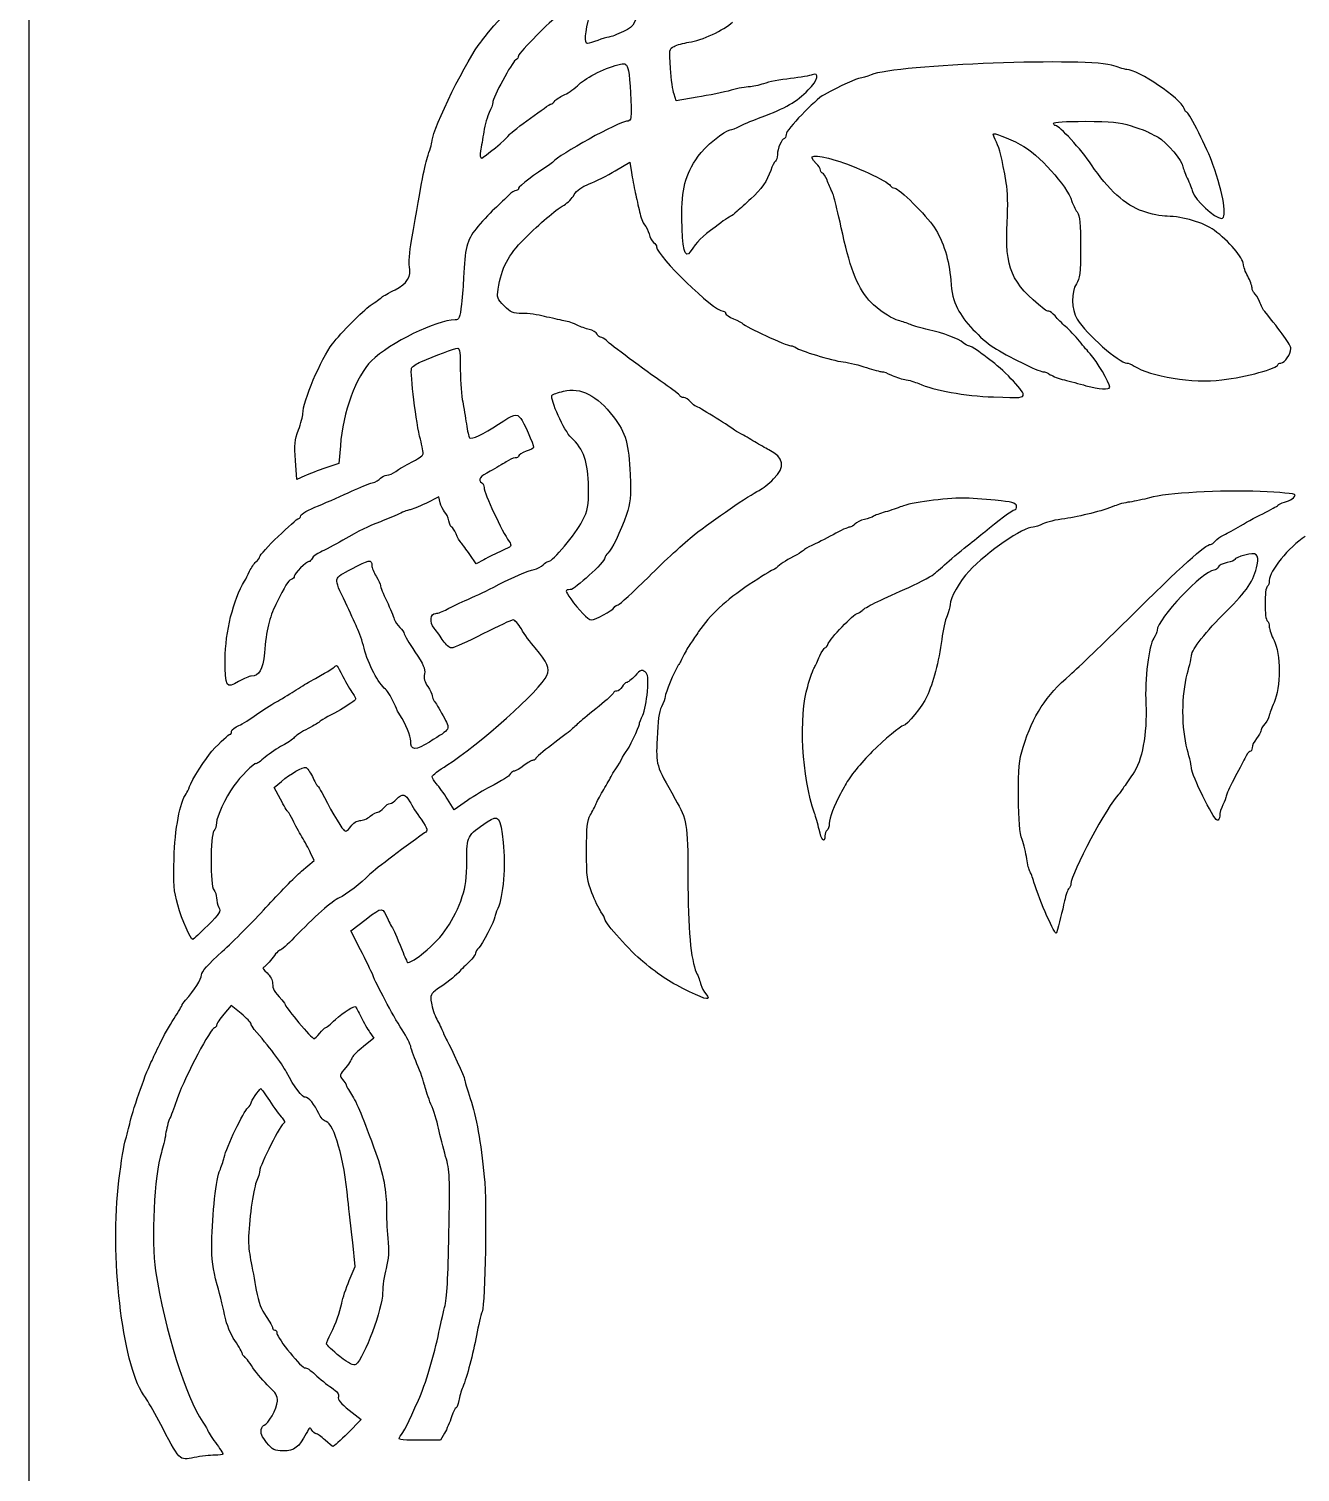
# Model space of a CAD drawing. Header units: millimetres. Extents: x 2 to 526, y -526 to -2.
# Drawn here: x 2.4 to 158.3, y -293.6 to -116.7 of the extents above; entities that cross this region are included whole.
import ezdxf

# ---------------------------------------------------------------- set-up
doc = ezdxf.new("R2010")
doc.units = ezdxf.units.MM
doc.layers.get('0').update_dxf_attribs({"linetype": 'CONTINUOUS'})

msp = doc.modelspace()

# ---------------------------------------------------------------- linework, layer by layer
for p, q in [((81.76, -125.57), (81.52, -124.75)), ((84.35, -125.12), (81.76, -125.57)), ((74.3, -134.12), (76.07, -133.06)), ((76.07, -133.06), (76.28, -134.33)), ((40.59, -167.85), (40.4, -169.99)), ((35.24, -171.95), (35.08, -169.65)), ((36.22, -171.53), (35.24, -171.95)), ((40.4, -169.99), (38.79, -170.55)), ((52.65, -174.1), (51.06, -174.89)), ((52.81, -174.81), (52.65, -174.1)), ((57.23, -182.3), (56.46, -181.16)), ((58.18, -181.8), (57.23, -182.3)), ((32.46, -209.74), (33.36, -208.97)), ((33.23, -211.16), (32.46, -209.74)), ((54.56, -212.46), (53.74, -211.16)), ((56.17, -211.32), (54.56, -212.46)), ((35.82, -219.97), (37.36, -218.65)), ((37.36, -218.65), (36.94, -217.73)), ((41.88, -227.3), (43.74, -225.85)), ((43.05, -229.61), (41.88, -227.3)), ((27.2, -236.43), (26.3, -237.49)), ((28.42, -237.44), (27.2, -236.43)), ((44.71, -240.45), (43.42, -241.49)), ((44.21, -239.77), (44.71, -240.45)), ((42.41, -268.42), (42.1, -265.51)), ((41.67, -270.14), (42.41, -268.42)), ((41.67, -286.04), (43.13, -287.21)), ((43.13, -287.21), (41.49, -288.85)), ((52.86, -289.72), (50.19, -289.72)), ((53.37, -288.85), (52.86, -289.72))]:
    msp.add_line(p, q)
msp.add_lwpolyline([(2.38, -264.05), (2.38, -525.73), (264.05, -525.73), (525.73, -525.73), (525.73, -264.05), (525.73, -2.38), (264.05, -2.38), (2.38, -2.38)], close=True)
for points in [[(58.61, -117.34), (60.3, -115.04), (65.62, -110.07), (66.36, -110.07)], [(77.23, -112.98), (76.86, -116.15), (76.78, -116.31), (75.3, -117.05)], [(70.91, -118.53), (70.49, -118.53), (70.59, -117.24), (71.17, -114.96)], [(67.07, -115.36), (66.73, -115.36), (62.44, -119.67), (62.44, -120.02)], [(83.32, -118.37), (84.93, -118.14), (87.63, -116.89), (88.69, -115.89)], [(51.86, -130.36), (51.86, -129.04), (56.3, -120.07), (57.81, -118.35)], [(57.81, -118.35), (57.94, -118.19), (58.31, -117.71), (58.61, -117.34)], [(72.15, -118.14), (71.62, -118.35), (71.07, -118.53), (70.91, -118.53)], [(73.53, -117.74), (73.29, -117.74), (72.65, -117.92), (72.15, -118.14)], [(75.3, -117.05), (74.56, -117.42), (73.74, -117.74), (73.53, -117.74)], [(81.52, -118.88), (81.86, -118.69), (82.68, -118.48), (83.32, -118.37)], [(62.44, -120.02), (62.44, -120.2), (62.28, -120.46), (62.07, -120.57)], [(81.07, -121.58), (80.91, -119.25), (80.91, -119.17), (81.52, -118.88)], [(62.07, -120.57), (61.62, -120.81), (59.27, -125.2), (59.27, -125.76)], [(69.88, -123.51), (70.72, -122.66), (73.34, -121.39), (74.93, -121.07)], [(74.93, -121.07), (75.59, -120.91), (75.67, -120.99), (75.91, -121.89)], [(75.91, -121.89), (76.12, -122.77), (76.33, -126.31), (76.23, -127.58)], [(81.52, -124.75), (81.36, -124.33), (81.17, -122.87), (81.07, -121.58)], [(135.47, -121.26), (132.66, -120.2), (108.74, -121.07), (105.67, -122.37)], [(137.03, -121.71), (136.82, -121.71), (136.13, -121.5), (135.47, -121.26)], [(144.07, -126.47), (143.7, -125.31), (138.4, -121.71), (137.03, -121.71)], [(68.13, -124.78), (68.61, -124.57), (69.37, -124.01), (69.88, -123.51)], [(90.75, -123.83), (90.38, -123.83), (89.35, -124.01), (88.5, -124.25)], [(92.5, -123.45), (91.89, -123.64), (91.12, -123.83), (90.75, -123.83)], [(95.81, -122.82), (94.56, -122.95), (93.08, -123.24), (92.5, -123.45)], [(98.45, -122.37), (98.21, -122.48), (97.02, -122.66), (95.81, -122.82)], [(97.98, -124.22), (99.14, -123), (99.43, -122), (98.45, -122.37)], [(104.33, -122.77), (104.01, -122.77), (101.89, -123.72), (99.93, -124.8)], [(105.67, -122.37), (105.15, -122.58), (104.54, -122.77), (104.33, -122.77)], [(66.41, -125.94), (66.52, -125.94), (66.75, -125.76), (66.94, -125.52)], [(66.94, -125.52), (67.15, -125.31), (67.68, -124.96), (68.13, -124.78)], [(88.5, -124.25), (87.63, -124.49), (85.75, -124.88), (84.35, -125.12)], [(92.21, -127.56), (95.2, -126.44), (96.52, -125.68), (97.98, -124.22)], [(99.93, -124.8), (98.8, -125.41), (95.25, -129.09), (95.25, -129.67)], [(58.84, -126.97), (58.63, -127.42), (58.31, -128.48), (58.18, -129.33)], [(59.27, -125.76), (59.27, -125.97), (59.08, -126.5), (58.84, -126.97)], [(61.38, -129.65), (61.62, -129.3), (66.2, -125.94), (66.41, -125.94)], [(144.44, -127), (144.33, -127), (144.15, -126.76), (144.07, -126.47)], [(147.61, -133.35), (146.92, -131.47), (144.7, -127), (144.44, -127)], [(75.67, -128.06), (74.8, -128.06), (67.31, -132.21), (66.68, -133.03)], [(76.23, -127.58), (76.23, -127.87), (75.99, -128.06), (75.67, -128.06)], [(84.46, -132.34), (85.22, -131.23), (87.79, -129.12), (88.4, -129.12)], [(88.4, -129.12), (88.56, -129.12), (89.14, -128.9), (89.67, -128.61)], [(89.67, -128.61), (90.2, -128.35), (91.33, -127.87), (92.21, -127.56)], [(128.06, -128.32), (128.06, -128.16), (129.54, -128.06), (131.95, -128.06)], [(128.3, -128.59), (128.16, -128.59), (128.06, -128.46), (128.06, -128.32)], [(132.72, -133.4), (131.45, -131.52), (128.77, -128.59), (128.3, -128.59)], [(131.95, -128.06), (135.15, -128.06), (136.13, -128.16), (137.56, -128.61)], [(137.56, -128.61), (138.51, -128.9), (139.54, -129.3), (139.83, -129.46)], [(51.36, -132.21), (51.62, -131.39), (51.86, -130.55), (51.86, -130.36)], [(58.18, -129.33), (58.05, -130.15), (57.86, -131.23), (57.79, -131.68)], [(57.92, -132.56), (58.16, -132.56), (60.99, -130.18), (61.38, -129.65)], [(95.04, -130.18), (94.72, -130.18), (94.19, -131.42), (94.19, -132.16)], [(95.25, -129.67), (95.25, -129.94), (95.14, -130.18), (95.04, -130.18)], [(120.65, -129.62), (120.65, -129.41), (122.42, -130.07), (123.98, -130.89)], [(121.05, -130.62), (120.84, -130.18), (120.65, -129.75), (120.65, -129.62)], [(122.26, -135.6), (121.71, -132.45), (121.44, -131.42), (121.05, -130.62)], [(123.98, -130.89), (126.21, -132.08), (129.73, -135.97), (130.31, -137.87)], [(139.83, -129.46), (140.12, -129.62), (140.6, -129.86), (140.89, -130.02)], [(140.89, -130.02), (141.9, -130.57), (143.93, -132.98), (143.93, -133.64)], [(49.32, -142.66), (50.61, -135.04), (50.91, -133.61), (51.36, -132.21)], [(57.79, -131.68), (57.68, -132.24), (57.73, -132.56), (57.92, -132.56)], [(82.47, -139.96), (82.44, -136.29), (82.84, -134.75), (84.46, -132.34)], [(94.19, -132.16), (94.19, -132.5), (94.09, -132.85), (93.95, -132.95)], [(98.95, -133.22), (97.76, -132.13), (98.61, -132.03), (101.41, -132.85)], [(66.12, -133.48), (64.61, -134.41), (62.44, -136.05), (62.44, -136.26)], [(66.68, -133.03), (66.6, -133.14), (66.36, -133.32), (66.12, -133.48)], [(71.12, -135.73), (71.91, -135.44), (73.34, -134.73), (74.3, -134.12)], [(76.28, -134.33), (76.39, -135.02), (76.6, -136.13), (76.76, -136.79)], [(93.37, -134.09), (92.95, -135.33), (92.21, -136.42), (90.91, -137.58)], [(93.95, -132.95), (93.82, -133.03), (93.56, -133.54), (93.37, -134.09)], [(99.48, -134.06), (99.48, -133.85), (99.25, -133.48), (98.95, -133.22)], [(99.72, -134.41), (99.59, -134.41), (99.48, -134.25), (99.48, -134.06)], [(100.28, -135.25), (100.09, -134.81), (99.85, -134.41), (99.72, -134.41)], [(101.41, -132.85), (103.53, -133.46), (107.71, -135.41), (108.03, -135.92)], [(138.99, -139.09), (136.9, -138.38), (134.7, -136.39), (132.72, -133.4)], [(143.93, -133.64), (143.93, -133.77), (144.17, -134.38), (144.44, -135.02)], [(148.67, -139.96), (149.38, -139.96), (148.91, -137), (147.61, -133.35)], [(69.27, -137.05), (69.59, -136.5), (70.14, -136.1), (71.12, -135.73)], [(100.86, -136.63), (100.7, -136.34), (100.44, -135.73), (100.28, -135.25)], [(108.03, -135.92), (108.14, -136.1), (108.4, -136.26), (108.59, -136.26)], [(122.37, -140.41), (122.48, -138.43), (122.45, -136.58), (122.26, -135.6)], [(144.44, -135.02), (144.73, -135.63), (145.02, -136.37), (145.1, -136.66)], [(61.25, -137.11), (60.93, -137.45), (60.14, -138.19), (59.48, -138.8)], [(62.15, -136.53), (61.97, -136.53), (61.57, -136.79), (61.25, -137.11)], [(62.44, -136.26), (62.44, -136.42), (62.31, -136.53), (62.15, -136.53)], [(68.02, -138.32), (68.47, -138.06), (69.03, -137.48), (69.27, -137.05)], [(76.76, -136.79), (76.89, -137.45), (77.13, -138.51), (77.28, -139.14)], [(90.91, -137.58), (90.36, -138.09), (89.59, -138.77), (89.24, -139.09)], [(102.39, -142.74), (101.31, -137.9), (101.1, -137.08), (100.86, -136.63)], [(108.59, -136.26), (109.09, -136.26), (112.47, -139.62), (113.4, -141.02)], [(130.31, -137.87), (130.41, -138.22), (130.68, -138.8), (130.94, -139.17)], [(145.1, -136.66), (145.42, -137.74), (147.82, -139.96), (148.67, -139.96)], [(59.48, -138.8), (58.84, -139.38), (57.81, -140.49), (57.23, -141.23)], [(63.13, -142.5), (65.17, -140.47), (66.81, -139.06), (68.02, -138.32)], [(77.28, -139.14), (77.42, -139.81), (77.68, -140.52), (77.89, -140.73)], [(88.45, -139.7), (88.37, -139.7), (87.52, -140.28), (86.55, -141.02)], [(89.24, -139.09), (88.9, -139.44), (88.53, -139.7), (88.45, -139.7)], [(130.94, -139.17), (131.29, -139.7), (131.37, -140.55), (131.37, -143.54)], [(142, -139.7), (141.29, -139.7), (139.94, -139.44), (138.99, -139.09)], [(147.77, -141.42), (146.42, -140.47), (143.93, -139.73), (142, -139.7)], [(57.23, -141.23), (56.09, -142.64), (55.85, -143.67), (55.69, -147.24)], [(77.89, -140.73), (78.11, -140.97), (78.34, -141.47), (78.45, -141.87)], [(83.5, -144.04), (82.84, -145.02), (82.5, -143.67), (82.47, -139.96)], [(86.55, -141.02), (84.9, -142.24), (84.35, -142.8), (83.5, -144.04)], [(113.4, -141.02), (114.54, -142.77), (115.28, -145.1), (115.44, -147.53)], [(126.92, -151.1), (122.85, -147.88), (122.08, -146.08), (122.37, -140.41)], [(151.34, -145.6), (151.34, -144.81), (149.54, -142.72), (147.77, -141.42)], [(49.05, -145.86), (48.95, -145.52), (49.08, -144.07), (49.32, -142.66)], [(59.93, -148.64), (60.35, -146.02), (61.17, -144.44), (63.13, -142.5)], [(78.45, -141.87), (78.55, -142.27), (78.79, -142.72), (79, -142.9)], [(79, -142.9), (79.22, -143.06), (79.38, -143.32), (79.38, -143.46)], [(105.99, -150.55), (104.4, -149.15), (103.32, -146.79), (102.39, -142.74)], [(79.38, -143.46), (79.38, -144.54), (86.41, -151.34), (87.52, -151.34)], [(131.37, -143.54), (131.37, -146.71), (131.29, -147.35), (130.86, -147.98)], [(47.31, -148.7), (48.76, -147.98), (49.34, -147.06), (49.05, -145.86)], [(151.87, -147.03), (151.58, -146.5), (151.34, -145.86), (151.34, -145.6)], [(55.69, -147.24), (55.67, -147.95), (55.54, -149.44), (55.43, -150.47)], [(115.44, -147.53), (115.57, -149.09), (115.78, -150.05), (116.28, -151.02)], [(130.86, -147.98), (130.18, -149.01), (130.23, -151.05), (130.97, -152.32)], [(152.4, -148.48), (152.4, -148.22), (152.16, -147.58), (151.87, -147.03)], [(152.66, -149.09), (152.53, -149.01), (152.4, -148.72), (152.4, -148.48)], [(44.26, -150.63), (44.87, -150.23), (45.51, -149.75), (45.67, -149.62)], [(45.67, -149.62), (45.83, -149.46), (46.57, -149.07), (47.31, -148.7)], [(60.67, -150.68), (59.82, -149.83), (59.77, -149.67), (59.93, -148.64)], [(153.33, -150.15), (153.11, -149.67), (152.82, -149.2), (152.66, -149.09)], [(153.96, -151.39), (153.8, -151.21), (153.51, -150.65), (153.33, -150.15)], [(39.61, -155.34), (40.64, -153.99), (43.34, -151.29), (44.26, -150.63)], [(55.43, -150.47), (55.25, -152.19), (55.17, -152.4), (54.66, -152.4)], [(62.89, -151.61), (61.75, -151.61), (61.46, -151.47), (60.67, -150.68)], [(65.62, -151.98), (64.82, -151.76), (63.61, -151.61), (62.89, -151.61)], [(68, -152.51), (67.5, -152.4), (66.41, -152.16), (65.62, -151.98)], [(87.52, -151.34), (87.71, -151.34), (87.84, -151.45), (87.84, -151.61)], [(87.84, -151.61), (87.84, -151.74), (88.29, -152.06), (88.82, -152.27)], [(109.06, -152.48), (108.29, -152.29), (107.21, -151.61), (105.99, -150.55)], [(116.28, -151.02), (117.05, -152.56), (119.06, -154.68), (120.73, -155.79)], [(127.48, -151.34), (127.34, -151.34), (127.11, -151.24), (126.92, -151.1)], [(128.24, -151.92), (127.93, -151.61), (127.61, -151.34), (127.48, -151.34)], [(129.54, -153.22), (129.12, -152.85), (128.53, -152.27), (128.24, -151.92)], [(157.16, -155.92), (157.16, -155.52), (155.95, -153.8), (153.96, -151.39)], [(54.66, -152.4), (52.39, -152.43), (46.65, -155.2), (44.4, -157.43)], [(69.64, -153.03), (69.24, -152.82), (68.5, -152.59), (68, -152.51)], [(71.12, -153.59), (70.7, -153.48), (70.04, -153.25), (69.64, -153.03)], [(72.07, -154.15), (71.99, -153.93), (71.57, -153.67), (71.12, -153.59)], [(88.82, -152.27), (89.38, -152.51), (89.88, -152.77), (89.96, -152.88)], [(89.96, -152.88), (90.22, -153.22), (95.33, -155.58), (95.83, -155.58)], [(110.52, -152.98), (110.12, -152.8), (109.46, -152.59), (109.06, -152.48)], [(112.71, -153.62), (111.92, -153.43), (110.91, -153.14), (110.52, -152.98)], [(116.97, -155.2), (116.44, -154.73), (114.56, -154.01), (112.71, -153.62)], [(131.23, -155.02), (130.73, -154.41), (129.96, -153.59), (129.54, -153.22)], [(130.97, -152.32), (132.08, -154.15), (136.1, -157.69), (137.05, -157.69)], [(35.98, -163.91), (35.98, -162.4), (38.21, -157.19), (39.61, -155.34)], [(72.5, -154.52), (72.34, -154.52), (72.15, -154.36), (72.07, -154.15)], [(73.21, -154.94), (72.97, -154.7), (72.65, -154.52), (72.5, -154.52)], [(80.3, -160.21), (77.81, -158.49), (73.71, -155.44), (73.21, -154.94)], [(95.83, -155.58), (96.04, -155.58), (96.31, -155.68), (96.47, -155.81)], [(117.63, -155.58), (117.5, -155.58), (117.18, -155.42), (116.97, -155.2)], [(118.72, -156.16), (118.27, -155.84), (117.79, -155.58), (117.63, -155.58)], [(132.53, -156.55), (132.32, -156.32), (131.74, -155.65), (131.23, -155.02)], [(44.4, -157.43), (42.52, -159.25), (40.9, -163.7), (40.59, -167.85)], [(50.46, -157.53), (52.18, -156.79), (54.61, -155.89), (54.98, -155.87)], [(54.98, -155.87), (55.22, -155.84), (55.3, -156.55), (55.3, -158.54)], [(96.47, -155.81), (96.86, -156.16), (100.83, -157.37), (102.26, -157.56)], [(120.25, -157.29), (119.86, -157), (119.14, -156.5), (118.72, -156.16)], [(124.35, -161.53), (124.35, -161.05), (121.68, -158.3), (120.25, -157.29)], [(120.73, -155.79), (122.29, -156.79), (126.26, -158.75), (126.74, -158.75)], [(134.94, -160.65), (134.94, -160.1), (133.38, -157.45), (132.53, -156.55)], [(155.95, -157.69), (156.4, -157.69), (157.16, -156.55), (157.16, -155.92)], [(50.4, -167.03), (49.93, -165.26), (49.11, -158.86), (49.32, -158.33)], [(49.32, -158.33), (49.4, -158.14), (49.9, -157.77), (50.46, -157.53)], [(55.3, -158.54), (55.32, -160.05), (55.43, -161.79), (55.59, -162.45)], [(102.26, -157.56), (103, -157.64), (104.27, -157.96), (105.12, -158.25)], [(105.12, -158.25), (105.94, -158.51), (106.79, -158.75), (107, -158.75)], [(107, -158.75), (107.18, -158.75), (107.71, -158.94), (108.11, -159.15)], [(108.11, -159.15), (108.53, -159.36), (109.3, -159.62), (109.8, -159.7)], [(126.74, -158.75), (126.97, -158.75), (127.37, -158.91), (127.66, -159.12)], [(127.66, -159.12), (127.95, -159.31), (128.72, -159.6), (129.38, -159.76)], [(137.05, -157.69), (137.21, -157.69), (137.61, -157.85), (137.93, -158.06)], [(137.93, -158.06), (139.91, -159.36), (145.15, -160.18), (148.7, -159.76)], [(148.7, -159.76), (151.66, -159.41), (155.58, -158.35), (155.58, -157.9)], [(155.58, -157.9), (155.58, -157.77), (155.73, -157.69), (155.95, -157.69)], [(82.23, -161.71), (82.21, -161.58), (81.33, -160.92), (80.3, -160.21)], [(109.8, -159.7), (110.3, -159.78), (111.1, -160.02), (111.52, -160.21)], [(111.52, -160.21), (113.4, -161.05), (117.16, -161.71), (120.7, -161.85)], [(129.38, -159.76), (130.04, -159.91), (131.23, -160.23), (132.03, -160.47)], [(132.03, -160.47), (133.61, -160.92), (134.94, -161), (134.94, -160.65)], [(55.59, -162.45), (55.72, -163.12), (55.93, -164.33), (56.04, -165.15)], [(68.9, -166.82), (68.05, -166.05), (66.28, -162.11), (66.54, -161.66)], [(66.54, -161.66), (66.62, -161.53), (67.26, -161.32), (67.95, -161.13)], [(67.95, -161.13), (70.06, -160.63), (72.07, -161.66), (74.06, -164.25)], [(82.71, -161.93), (82.5, -161.93), (82.29, -161.82), (82.23, -161.71)], [(83.53, -162.45), (83.29, -162.16), (82.92, -161.93), (82.71, -161.93)], [(84.19, -162.98), (84.08, -162.98), (83.79, -162.75), (83.53, -162.45)], [(120.7, -161.85), (124.09, -161.98), (124.35, -161.95), (124.35, -161.53)], [(35.45, -165.89), (35.75, -165.1), (35.98, -164.2), (35.98, -163.91)], [(59.98, -165.18), (61.86, -163.94), (62.2, -163.83), (62.73, -164.47)], [(62.73, -164.47), (63.05, -164.84), (64.29, -167.69), (64.29, -168.01)], [(74.06, -164.25), (75.59, -166.26), (76.01, -167.69), (76.12, -171.37)], [(88.77, -165.81), (88.11, -165.29), (84.38, -162.98), (84.19, -162.98)], [(35.08, -169.65), (34.93, -167.69), (34.98, -167.14), (35.45, -165.89)], [(56.04, -165.15), (56.17, -166), (56.33, -166.77), (56.44, -166.85)], [(56.44, -166.85), (56.7, -167.11), (58.08, -166.45), (59.98, -165.18)], [(89.69, -166.37), (89.32, -166.18), (88.93, -165.95), (88.77, -165.81)], [(50.72, -168.91), (50.77, -168.72), (50.64, -167.88), (50.4, -167.03)], [(64.29, -168.01), (64.29, -168.12), (63.87, -168.33), (63.37, -168.51)], [(71.01, -172.91), (71.01, -169.89), (70.43, -168.25), (68.9, -166.82)], [(91.41, -167.35), (90.83, -166.98), (90.06, -166.56), (89.69, -166.37)], [(93.13, -168.33), (92.76, -168.14), (92, -167.69), (91.41, -167.35)], [(49.32, -169.86), (50.01, -169.52), (50.64, -169.07), (50.72, -168.91)], [(60.91, -169.81), (60.51, -170.07), (59.64, -170.58), (58.95, -170.95)], [(62.02, -169.33), (61.78, -169.33), (61.28, -169.55), (60.91, -169.81)], [(62.44, -169.1), (62.44, -169.23), (62.26, -169.33), (62.02, -169.33)], [(63.37, -168.51), (62.87, -168.7), (62.44, -168.96), (62.44, -169.1)], [(93.72, -171.9), (95.2, -170.44), (95.01, -169.25), (93.13, -168.33)], [(38.79, -170.55), (37.91, -170.84), (36.75, -171.29), (36.22, -171.53)], [(45.53, -171.82), (45.69, -171.61), (46.04, -171.45), (46.3, -171.45)], [(46.3, -171.45), (46.54, -171.45), (47.04, -171.24), (47.39, -170.97)], [(47.39, -170.97), (47.73, -170.71), (48.6, -170.21), (49.32, -169.86)], [(58.95, -170.95), (57.73, -171.56), (57.39, -172.03), (57.94, -172.38)], [(76.12, -171.37), (76.23, -174.18), (76.15, -174.84), (75.67, -176.27)], [(41.94, -173.41), (42.97, -172.93), (44.11, -172.48), (44.5, -172.38)], [(44.5, -172.38), (44.9, -172.27), (45.35, -172.03), (45.53, -171.82)], [(57.94, -172.38), (58.1, -172.46), (58.21, -172.72), (58.21, -172.96)], [(58.21, -172.96), (58.21, -173.59), (60.43, -178.41), (61.28, -179.55)], [(70.25, -177.09), (70.96, -175.68), (71.04, -175.31), (71.01, -172.91)], [(83.98, -178.75), (86.36, -176.9), (90.73, -173.91), (91.94, -173.3)], [(91.94, -173.3), (92.37, -173.09), (93.16, -172.46), (93.72, -171.9)], [(37.91, -175.18), (39.11, -174.68), (40.93, -173.88), (41.94, -173.41)], [(51.06, -174.89), (50.19, -175.31), (49.34, -175.68), (49.16, -175.68)], [(53.37, -175.92), (53.18, -175.71), (52.92, -175.21), (52.81, -174.81)], [(116.95, -174.25), (114.88, -174.23), (110.41, -174.84), (109.43, -175.26)], [(120.91, -174.52), (119.54, -174.39), (117.74, -174.25), (116.95, -174.25)], [(123.51, -175.21), (123.43, -174.84), (122.98, -174.7), (120.91, -174.52)], [(137.4, -174.73), (136.79, -174.81), (135.97, -175.02), (135.55, -175.21)], [(139.83, -174.2), (139.12, -174.41), (138.01, -174.65), (137.4, -174.73)], [(153.41, -173.43), (148.59, -173.25), (141.87, -173.62), (139.83, -174.2)], [(157.69, -173.83), (157.69, -173.73), (155.76, -173.54), (153.41, -173.43)], [(153.72, -176.16), (154.68, -175.68), (155.5, -175.21), (155.58, -175.13)], [(155.58, -175.13), (155.65, -175.02), (156, -174.86), (156.37, -174.76)], [(156.37, -174.76), (157.11, -174.55), (157.69, -174.12), (157.69, -173.83)], [(30.69, -181.42), (30.69, -181.08), (35.14, -176.74), (35.48, -176.74)], [(35.48, -176.74), (35.61, -176.74), (35.72, -176.58), (35.72, -176.4)], [(35.72, -176.4), (35.72, -176.21), (36.7, -175.66), (37.91, -175.18)], [(47.78, -176.19), (47.18, -176.45), (46.17, -176.87), (45.51, -177.14)], [(49.16, -175.68), (49, -175.68), (48.37, -175.9), (47.78, -176.19)], [(53.9, -177.03), (53.82, -176.61), (53.58, -176.11), (53.37, -175.92)], [(75.67, -176.27), (74.93, -178.41), (73.87, -180.6), (73.4, -181)], [(104.85, -176.85), (104.4, -176.95), (103.88, -177.22), (103.69, -177.43)], [(105.97, -176.48), (105.83, -176.58), (105.33, -176.77), (104.85, -176.85)], [(107.42, -175.95), (106.76, -176.13), (106.12, -176.37), (105.97, -176.48)], [(109.43, -175.26), (108.98, -175.45), (108.08, -175.76), (107.42, -175.95)], [(119.62, -178.38), (121.15, -177.06), (123, -175.68), (123.27, -175.68)], [(123.27, -175.68), (123.45, -175.68), (123.56, -175.47), (123.51, -175.21)], [(129.43, -176.77), (128.38, -176.9), (127.16, -177.19), (126.74, -177.4)], [(135.55, -175.21), (134.06, -175.82), (131.31, -176.5), (129.43, -176.77)], [(150.68, -177.8), (151.42, -177.38), (152.77, -176.61), (153.72, -176.16)], [(45.51, -177.14), (43.89, -177.75), (43.05, -178.17), (40.88, -179.41)], [(54.24, -177.8), (54.13, -177.8), (53.98, -177.46), (53.9, -177.03)], [(54.77, -178.62), (54.58, -178.17), (54.35, -177.8), (54.24, -177.8)], [(55.4, -179.73), (55.25, -179.57), (54.95, -179.07), (54.77, -178.62)], [(66.09, -182.03), (66.62, -182.03), (69.48, -178.62), (70.25, -177.09)], [(103.06, -177.8), (102.87, -177.8), (101.94, -178.22), (101.02, -178.73)], [(103.69, -177.43), (103.53, -177.64), (103.24, -177.8), (103.06, -177.8)], [(125.54, -177.8), (124.33, -177.8), (119.94, -180.82), (117.69, -183.2)], [(117.77, -179.86), (118.56, -179.23), (119.41, -178.57), (119.62, -178.38)], [(126.74, -177.4), (126.31, -177.61), (125.78, -177.8), (125.54, -177.8)], [(148.83, -178.83), (149.12, -178.7), (149.97, -178.25), (150.68, -177.8)], [(40.88, -179.41), (39.87, -180), (38.63, -180.63), (38.15, -180.87)], [(56.46, -181.16), (56.04, -180.55), (55.56, -179.92), (55.4, -179.73)], [(61.28, -179.55), (61.65, -180.1), (61.62, -180.15), (60.4, -180.71)], [(78.4, -183.89), (80.3, -181.98), (82.81, -179.68), (83.98, -178.75)], [(98.43, -180.05), (97.92, -180.29), (97.45, -180.55), (97.37, -180.66)], [(101.02, -178.73), (100.12, -179.23), (98.93, -179.84), (98.43, -180.05)], [(114.96, -182.19), (115.7, -181.53), (116.97, -180.5), (117.77, -179.86)], [(137.11, -189.18), (143.85, -182.48), (146.69, -179.92), (147.32, -179.92)], [(147.32, -179.92), (147.45, -179.92), (147.74, -179.73), (147.93, -179.49)], [(147.93, -179.49), (148.11, -179.26), (148.51, -178.96), (148.83, -178.83)], [(158.91, -178.96), (156.92, -180.23), (154.52, -183.2), (154.52, -184.36)], [(29.45, -183.22), (29.66, -182.77), (30, -182.27), (30.24, -182.06)], [(30.24, -182.06), (30.51, -181.87), (30.69, -181.58), (30.69, -181.42)], [(36.72, -182.03), (36.41, -182.03), (34.93, -183.52), (34.93, -183.83)], [(37.12, -181.64), (37.04, -181.85), (36.86, -182.03), (36.72, -182.03)], [(38.15, -180.87), (37.68, -181.08), (37.23, -181.42), (37.12, -181.64)], [(41.99, -182.91), (44.08, -181.8), (44.45, -181.72), (44.45, -182.51)], [(60.4, -180.71), (59.72, -181.03), (58.71, -181.5), (58.18, -181.8)], [(65.46, -182.43), (65.67, -182.22), (65.96, -182.03), (66.09, -182.03)], [(73.03, -181.58), (73.03, -182.06), (69.32, -185.47), (68.79, -185.47)], [(73.4, -181), (73.18, -181.16), (73.03, -181.42), (73.03, -181.58)], [(96.57, -181.19), (95.41, -181.77), (94.75, -182.19), (94.24, -182.64)], [(97.37, -180.66), (97.29, -180.76), (96.94, -181), (96.57, -181.19)], [(113.37, -183.57), (113.53, -183.46), (114.25, -182.83), (114.96, -182.19)], [(149.33, -182.14), (148.83, -182.25), (148.33, -182.51), (148.25, -182.72)], [(150.28, -181.77), (150.28, -181.87), (149.86, -182.06), (149.33, -182.14)], [(151.5, -181.24), (150.84, -181.42), (150.28, -181.66), (150.28, -181.77)], [(153.04, -182.43), (153.3, -181.13), (152.93, -180.84), (151.5, -181.24)], [(28.84, -184.41), (29, -184.2), (29.26, -183.65), (29.45, -183.22)], [(34.93, -183.83), (34.93, -183.96), (34.77, -184.15), (34.55, -184.23)], [(41.22, -187.06), (39.71, -183.86), (39.66, -184.15), (41.99, -182.91)], [(44.45, -182.51), (44.45, -182.75), (44.69, -183.36), (44.98, -183.83)], [(44.98, -183.83), (45.27, -184.31), (45.51, -184.81), (45.51, -184.97)], [(60.06, -184.81), (61.54, -184.04), (63.69, -183.12), (64.35, -182.99)], [(64.35, -182.99), (64.74, -182.91), (65.22, -182.64), (65.46, -182.43)], [(74.67, -187.33), (74.82, -187.33), (76.49, -185.76), (78.4, -183.89)], [(93.56, -183.09), (93.45, -183.09), (92.18, -183.89), (90.73, -184.84)], [(94.24, -182.64), (93.98, -182.91), (93.66, -183.09), (93.56, -183.09)], [(109.8, -185.42), (111.15, -184.84), (112.98, -183.89), (113.37, -183.57)], [(117.69, -183.2), (116.58, -184.39), (115.36, -186.5), (115.36, -187.3)], [(147.72, -183.09), (146.42, -183.09), (140.76, -189.1), (140.76, -190.47)], [(148.25, -182.72), (148.17, -182.91), (147.93, -183.09), (147.72, -183.09)], [(149.25, -188.12), (151.79, -185.63), (152.61, -184.36), (153.04, -182.43)], [(26.46, -193.99), (26.46, -190.71), (27.46, -186.66), (28.84, -184.41)], [(34.55, -184.23), (34.16, -184.39), (33.84, -184.92), (32.68, -187.27)], [(45.51, -184.97), (45.51, -185.1), (45.85, -185.98), (46.28, -186.88)], [(56.22, -186.66), (57.68, -186.03), (58.21, -185.79), (60.06, -184.81)], [(68.79, -185.47), (68.13, -185.47), (68.13, -185.58), (68.84, -186.61)], [(90.73, -184.84), (87.82, -186.8), (85.88, -188.59), (84.53, -190.61)], [(104.59, -188.01), (104.93, -187.64), (106.68, -186.8), (109.8, -185.42)], [(154.25, -185.08), (154.12, -185.16), (153.99, -186.11), (153.99, -187.19)], [(154.52, -184.36), (154.52, -184.65), (154.41, -185), (154.25, -185.08)], [(32.68, -187.27), (31.88, -188.89), (31.51, -190.39), (31.27, -193.23)], [(42.62, -190.1), (42.36, -189.52), (41.72, -188.15), (41.22, -187.06)], [(46.28, -186.88), (46.7, -187.77), (47.1, -188.78), (47.2, -189.07)], [(53.68, -187.88), (54.21, -187.59), (55.35, -187.03), (56.22, -186.66)], [(68.84, -186.61), (69.77, -187.93), (70.99, -189.18), (71.36, -189.18)], [(74.16, -187.67), (74.27, -187.48), (74.51, -187.33), (74.67, -187.33)], [(115.36, -187.3), (115.36, -187.56), (115.2, -188.2), (114.99, -188.67)], [(153.99, -187.19), (153.99, -188.28), (154.12, -189.23), (154.25, -189.31)], [(47.2, -189.07), (47.31, -189.39), (47.6, -189.84), (47.89, -190.1)], [(52.1, -190.21), (51.49, -189.44), (51.59, -188.38), (52.31, -188.38)], [(52.31, -188.38), (52.52, -188.38), (53.15, -188.15), (53.68, -187.88)], [(61.78, -189.18), (61.6, -189.18), (59.93, -189.94), (58.08, -190.9)], [(62.79, -190.29), (62.42, -189.68), (61.97, -189.18), (61.78, -189.18)], [(71.36, -189.18), (71.86, -189.18), (73.92, -188.07), (74.16, -187.67)], [(100.41, -192.09), (100.59, -191.53), (103.61, -188.38), (103.98, -188.38)], [(103.98, -188.38), (104.11, -188.38), (104.38, -188.22), (104.59, -188.01)], [(114.99, -188.67), (114.78, -189.18), (114.49, -190.47), (114.35, -191.56)], [(130.1, -195.9), (131.1, -195.02), (134.22, -192.01), (137.11, -189.18)], [(144.99, -193.52), (144.99, -192.83), (146.74, -190.61), (149.25, -188.12)], [(43.5, -192.64), (43.29, -191.82), (42.89, -190.69), (42.62, -190.1)], [(47.89, -190.1), (48.18, -190.37), (48.42, -190.71), (48.42, -190.87)], [(48.42, -190.87), (48.42, -191.03), (49, -192.03), (49.74, -193.09)], [(53.21, -191.74), (52.92, -191.29), (52.41, -190.58), (52.1, -190.21)], [(58.08, -190.9), (56.2, -191.85), (54.48, -192.62), (54.21, -192.62)], [(64.48, -192.62), (63.9, -191.96), (63.16, -190.92), (62.79, -190.29)], [(84.53, -190.61), (84.24, -191.03), (83.79, -191.69), (83.53, -192.06)], [(140.76, -190.47), (140.76, -190.63), (140.57, -191.06), (140.36, -191.4)], [(154.25, -189.31), (154.41, -189.39), (154.52, -189.73), (154.52, -190.05)], [(154.52, -190.05), (154.52, -190.37), (154.78, -191.11), (155.1, -191.69)], [(46.12, -197.67), (45.3, -197.06), (43.97, -194.57), (43.5, -192.64)], [(54.21, -192.62), (53.98, -192.62), (53.53, -192.22), (53.21, -191.74)], [(65.91, -196), (66.28, -195.08), (65.99, -194.39), (64.48, -192.62)], [(83.53, -192.06), (83.29, -192.43), (82.89, -193.09), (82.68, -193.54)], [(99.38, -193.6), (99.62, -193.07), (99.91, -192.62), (100.01, -192.62)], [(100.01, -192.62), (100.14, -192.62), (100.3, -192.38), (100.41, -192.09)], [(114.35, -191.56), (113.98, -194.28), (113.27, -196.98), (112.53, -198.57)], [(140.36, -191.4), (139.73, -192.38), (139.22, -196.37), (139.38, -199.5)], [(155.1, -191.69), (155.95, -193.25), (155.95, -197.51), (155.1, -199.31)], [(28.1, -196.74), (26.56, -197.64), (26.46, -197.46), (26.46, -193.99)], [(31.27, -193.23), (31.06, -195.34), (30.67, -196.06), (29.66, -196.06)], [(49.74, -193.09), (50.8, -194.65), (51.01, -195.16), (50.91, -195.79)], [(82.68, -193.54), (82.47, -193.97), (82.18, -194.52), (82.02, -194.73)], [(98.72, -195), (98.85, -194.79), (99.14, -194.15), (99.38, -193.6)], [(144.46, -195.82), (144.75, -194.73), (144.99, -193.7), (144.99, -193.52)], [(29.66, -196.06), (29.45, -196.06), (28.76, -196.37), (28.1, -196.74)], [(36.78, -196.77), (39, -195.53), (39.58, -195.18), (39.82, -194.97)], [(39.82, -194.97), (40.16, -194.63), (40.14, -194.6), (40.9, -196.11)], [(40.9, -196.11), (41.3, -196.88), (41.83, -197.83), (42.1, -198.2)], [(50.91, -195.79), (50.77, -196.32), (50.91, -196.77), (51.3, -197.33)], [(53.66, -206.98), (57.49, -204.6), (65.19, -197.7), (65.91, -196)], [(76.73, -196.03), (76.28, -196.48), (75.83, -196.85), (75.67, -196.85)], [(77.95, -195.55), (77.58, -195.24), (77.42, -195.29), (76.73, -196.03)], [(78.24, -197.96), (78.37, -196.27), (78.32, -195.84), (77.95, -195.55)], [(82.02, -194.73), (81.52, -195.58), (80.43, -198.17), (80.43, -198.57)], [(97.9, -197.33), (98.21, -196.27), (98.58, -195.21), (98.72, -195)], [(124.33, -204.76), (125.52, -200.9), (127.11, -198.49), (130.1, -195.9)], [(143.93, -200.42), (143.93, -198.62), (144.12, -197.14), (144.46, -195.82)], [(32.68, -199.26), (33.26, -198.94), (34.26, -198.33), (34.93, -197.91)], [(34.93, -197.91), (35.59, -197.49), (36.41, -196.98), (36.78, -196.77)], [(47.36, -199.76), (46.96, -198.86), (46.41, -197.88), (46.12, -197.67)], [(51.3, -197.33), (51.59, -197.78), (51.86, -198.28), (51.86, -198.49)], [(74.08, -198.12), (74.08, -198.25), (73.29, -198.99), (72.31, -199.76)], [(74.48, -197.91), (74.27, -197.91), (74.08, -198.01), (74.08, -198.12)], [(75.14, -197.38), (74.98, -197.67), (74.69, -197.91), (74.48, -197.91)], [(75.67, -196.85), (75.54, -196.85), (75.3, -197.09), (75.14, -197.38)], [(77.68, -200.85), (77.92, -200.37), (78.16, -199.07), (78.24, -197.96)], [(98.74, -212.86), (97.21, -208.54), (96.78, -200.92), (97.9, -197.33)], [(30.29, -200.79), (31.04, -200.26), (32.09, -199.58), (32.68, -199.26)], [(41.86, -199.39), (41.06, -199.95), (40.22, -200.42), (39.03, -201.03)], [(42.1, -198.2), (42.6, -198.91), (42.6, -198.91), (41.86, -199.39)], [(47.89, -200.82), (47.73, -200.61), (47.49, -200.13), (47.36, -199.76)], [(51.86, -198.49), (51.86, -198.7), (51.96, -198.97), (52.1, -199.13)], [(52.1, -199.13), (52.23, -199.26), (52.71, -200.05), (53.18, -200.92)], [(72.31, -199.76), (71.31, -200.55), (70.25, -201.43), (69.9, -201.72)], [(79.98, -199.84), (79.67, -200.45), (79.51, -201.56), (79.43, -203.73)], [(80.43, -198.57), (80.43, -198.81), (80.22, -199.36), (79.98, -199.84)], [(112.53, -198.57), (112, -199.73), (110.04, -202.14), (109.64, -202.14)], [(139.38, -199.5), (139.54, -203.12), (138.91, -206.51), (137.8, -208.07)], [(155.1, -199.31), (154.78, -200), (154.52, -200.69), (154.52, -200.87)], [(28.13, -202.12), (28.58, -201.93), (29.58, -201.32), (30.29, -200.79)], [(38.1, -201.61), (38.02, -201.72), (37.36, -202.12), (36.62, -202.49)], [(39.03, -201.03), (38.6, -201.27), (38.18, -201.53), (38.1, -201.61)], [(49.21, -204.05), (49.21, -203.39), (48.63, -201.93), (47.89, -200.82)], [(53.18, -200.92), (54.11, -202.7), (54.24, -202.43), (51.51, -204.15)], [(77.26, -201.96), (77.26, -201.82), (77.44, -201.32), (77.68, -200.85)], [(144.46, -205.03), (144.12, -203.7), (143.93, -202.22), (143.93, -200.42)], [(154.52, -200.87), (154.52, -201.06), (154.28, -201.51), (153.99, -201.88)], [(24.84, -205.26), (25.93, -204.07), (26.88, -203.2), (27.07, -203.2)], [(27.07, -203.2), (27.17, -203.2), (27.25, -203.04), (27.25, -202.83)], [(27.25, -202.83), (27.25, -202.64), (27.65, -202.33), (28.13, -202.12)], [(36.62, -202.49), (35.9, -202.86), (35.14, -203.36), (34.93, -203.6)], [(68.84, -202.7), (68.61, -202.91), (67.52, -203.73), (66.49, -204.52)], [(69.9, -201.72), (69.59, -202.04), (69.11, -202.46), (68.84, -202.7)], [(75.64, -205.32), (75.88, -205.13), (77.26, -202.27), (77.26, -201.96)], [(109.64, -202.14), (109.35, -202.14), (107.26, -203.89), (105.83, -205.32)], [(153.46, -202.8), (153.46, -202.94), (153.22, -203.36), (152.93, -203.73)], [(153.99, -201.88), (153.7, -202.25), (153.46, -202.64), (153.46, -202.8)], [(33.5, -204.58), (32.89, -204.89), (31.94, -205.53), (31.38, -206)], [(34.93, -203.6), (34.74, -203.83), (34.08, -204.28), (33.5, -204.58)], [(51.51, -204.15), (49.82, -205.21), (49.21, -205.18), (49.21, -204.05)], [(66.49, -204.52), (65.43, -205.29), (64.56, -206.03), (64.56, -206.14)], [(79.43, -203.73), (79.3, -207.06), (79.24, -206.85), (81.65, -211.14)], [(123.77, -210.85), (123.75, -207.25), (123.8, -206.45), (124.33, -204.76)], [(144.99, -207.41), (144.99, -207.17), (144.75, -206.11), (144.46, -205.03)], [(152.4, -204.84), (152.4, -205.11), (152.29, -205.32), (152.14, -205.32)], [(152.93, -203.73), (152.64, -204.1), (152.4, -204.6), (152.4, -204.84)], [(22.09, -209.6), (22.28, -208.94), (24.16, -206), (24.84, -205.26)], [(30.22, -206.8), (30.08, -206.64), (28.26, -208.47), (27.52, -209.52)], [(31.38, -206), (30.8, -206.51), (30.29, -206.85), (30.22, -206.8)], [(51.86, -208.39), (51.86, -208.23), (52.68, -207.59), (53.66, -206.98)], [(64.24, -206.38), (64.08, -206.38), (63.55, -206.67), (63.08, -207.04)], [(64.56, -206.14), (64.56, -206.27), (64.43, -206.38), (64.24, -206.38)], [(74.37, -207.43), (74.45, -207.35), (74.74, -206.88), (75.01, -206.38)], [(75.01, -206.38), (75.27, -205.87), (75.57, -205.4), (75.64, -205.32)], [(105.83, -205.32), (104.38, -206.75), (103.06, -208.39), (102.5, -209.42)], [(151.5, -206.16), (151.26, -206.64), (150.68, -207.8), (150.15, -208.76)], [(152.14, -205.32), (152, -205.32), (151.71, -205.71), (151.5, -206.16)], [(33.36, -208.97), (34.45, -208.04), (36.01, -207.17), (36.38, -207.27)], [(36.38, -207.27), (36.54, -207.3), (36.86, -207.8), (37.15, -208.39)], [(37.15, -208.39), (37.41, -208.94), (37.7, -209.47), (37.81, -209.55)], [(52.39, -209.29), (52.1, -208.94), (51.86, -208.54), (51.86, -208.39)], [(61.46, -208.02), (61.22, -208.39), (60.54, -208.84), (58.87, -209.68)], [(61.94, -207.7), (61.81, -207.7), (61.57, -207.86), (61.46, -208.02)], [(63.08, -207.04), (62.6, -207.41), (62.1, -207.7), (61.94, -207.7)], [(72.89, -209.95), (73.26, -209.36), (73.69, -208.6), (73.87, -208.23)], [(73.87, -208.23), (74.06, -207.86), (74.27, -207.51), (74.37, -207.43)], [(137.8, -208.07), (137.37, -208.68), (136.84, -209.44), (136.58, -209.81)], [(148.11, -213.73), (147.64, -213.57), (144.99, -208.17), (144.99, -207.41)], [(150.15, -208.76), (149.65, -209.71), (149.23, -210.61), (149.23, -210.77)], [(20.19, -218.41), (20.29, -214.87), (20.93, -211.43), (21.67, -210.5)], [(21.67, -210.5), (21.8, -210.34), (21.99, -209.95), (22.09, -209.6)], [(27.52, -209.52), (26.48, -211.03), (25.4, -213.31), (25.4, -214.05)], [(37.81, -209.55), (37.89, -209.63), (38.13, -209.97), (38.31, -210.34)], [(38.31, -210.34), (39.05, -211.85), (40.64, -214.58), (40.96, -214.89)], [(53.74, -211.16), (53.29, -210.45), (52.68, -209.6), (52.39, -209.29)], [(58.87, -209.68), (58.29, -209.97), (57.07, -210.71), (56.17, -211.32)], [(71.97, -211.67), (72.13, -211.3), (72.55, -210.53), (72.89, -209.95)], [(101.92, -210.48), (101.15, -211.88), (100.54, -213.49), (100.54, -214.13)], [(102.5, -209.42), (102.34, -209.71), (102.1, -210.19), (101.92, -210.48)], [(136.58, -209.81), (136.34, -210.19), (136.08, -210.53), (136, -210.61)], [(34.18, -212.73), (34.08, -212.65), (33.66, -211.96), (33.23, -211.16)], [(45.19, -212.73), (45.32, -212.73), (45.64, -212.49), (45.91, -212.2)], [(45.91, -212.2), (46.17, -211.9), (46.51, -211.67), (46.7, -211.67)], [(46.7, -211.67), (46.88, -211.67), (47.23, -211.43), (47.49, -211.14)], [(47.49, -211.14), (48.18, -210.4), (48.6, -210.48), (49.11, -211.46)], [(49.11, -211.46), (49.34, -211.93), (49.95, -212.91), (50.48, -213.62)], [(71.23, -213.12), (71.49, -212.67), (71.83, -212.04), (71.97, -211.67)], [(81.65, -211.14), (83.13, -213.76), (83.19, -214), (83.21, -220.66)], [(124.2, -216.09), (123.9, -215.29), (123.77, -213.78), (123.77, -210.85)], [(136, -210.61), (134.78, -211.69), (130.18, -220.35), (130.18, -221.54)], [(148.83, -211.83), (148.62, -212.25), (148.43, -212.86), (148.43, -213.2)], [(149.23, -210.77), (149.23, -210.95), (149.04, -211.43), (148.83, -211.83)], [(25.4, -214.05), (25.4, -214.42), (25.24, -214.89), (25.08, -215.05)], [(34.79, -213.78), (34.55, -213.28), (34.29, -212.8), (34.18, -212.73)], [(35.88, -215.77), (35.51, -215.19), (35.03, -214.29), (34.79, -213.78)], [(41.86, -214.5), (42.15, -214.07), (42.62, -213.78), (42.97, -213.78)], [(42.97, -213.78), (43.31, -213.78), (43.89, -213.55), (44.26, -213.25)], [(44.26, -213.25), (44.64, -212.96), (45.03, -212.73), (45.19, -212.73)], [(50.48, -213.62), (51.36, -214.89), (51.38, -214.97), (50.91, -215.29)], [(56.09, -218.73), (56.09, -215.69), (56.14, -215.58), (58.61, -213.94)], [(58.61, -213.94), (60.01, -213.02), (60.19, -213.28), (60.56, -216.46)], [(70.78, -217.49), (70.78, -214.58), (70.86, -213.76), (71.23, -213.12)], [(99.3, -214.89), (99.14, -214.21), (98.9, -213.28), (98.74, -212.86)], [(148.43, -213.2), (148.43, -213.57), (148.3, -213.78), (148.11, -213.73)], [(25.08, -215.05), (24.61, -215.53), (24.61, -221.83), (25.06, -222.28)], [(36.94, -217.73), (36.7, -217.22), (36.22, -216.35), (35.88, -215.77)], [(40.96, -214.89), (41.25, -215.19), (41.41, -215.11), (41.86, -214.5)], [(50.91, -215.29), (47.97, -217.38), (44.48, -220.03), (44.05, -220.5)], [(100.01, -215.66), (100.01, -216.61), (99.59, -216.16), (99.3, -214.89)], [(100.28, -214.97), (100.14, -215.05), (100.01, -215.37), (100.01, -215.66)], [(100.54, -214.13), (100.54, -214.5), (100.44, -214.89), (100.28, -214.97)], [(60.56, -216.46), (60.88, -219.26), (60.56, -223.1), (59.9, -224.55)], [(71.44, -222.65), (70.86, -221.22), (70.78, -220.66), (70.78, -217.49)], [(124.78, -218.47), (124.67, -217.75), (124.41, -216.69), (124.2, -216.09)], [(20.64, -224.1), (20.16, -222.38), (20.08, -221.62), (20.19, -218.41)], [(55.54, -223.1), (55.96, -221.85), (56.09, -220.82), (56.09, -218.73)], [(125.15, -220), (125.04, -219.84), (124.86, -219.15), (124.78, -218.47)], [(31.46, -224.45), (33.02, -222.73), (35, -220.72), (35.82, -219.97)], [(44.05, -220.5), (43.29, -221.35), (41.25, -222.88), (40.43, -223.26)], [(83.21, -220.66), (83.24, -227.14), (83.56, -230.88), (84.24, -232.36)], [(125.65, -221.32), (125.49, -220.74), (125.25, -220.13), (125.15, -220)], [(25.06, -222.28), (25.24, -222.46), (25.4, -222.91), (25.4, -223.26)], [(72.55, -224.95), (72.28, -224.55), (71.78, -223.52), (71.44, -222.65)], [(128.4, -227.54), (128.27, -227.99), (126.37, -223.68), (125.65, -221.32)], [(129.94, -222.09), (129.8, -222.17), (129.57, -222.88), (129.41, -223.63)], [(130.18, -221.54), (130.18, -221.77), (130.07, -222.01), (129.94, -222.09)], [(22.49, -228.34), (22.2, -228.34), (21.19, -226.01), (20.64, -224.1)], [(25.69, -224.42), (25.96, -224.9), (25.77, -225.16), (24.32, -226.64)], [(25.4, -223.26), (25.4, -223.6), (25.53, -224.13), (25.69, -224.42)], [(26.09, -229.84), (27.49, -228.57), (29.9, -226.14), (31.46, -224.45)], [(40.43, -223.26), (39.66, -223.57), (37.31, -225.66), (34.93, -228.12)], [(50.8, -230), (53.23, -227.97), (54.53, -226.03), (55.54, -223.1)], [(59.9, -224.55), (59.69, -225), (59.53, -225.45), (59.53, -225.58)], [(129.41, -223.63), (129.12, -224.9), (128.72, -226.51), (128.4, -227.54)], [(43.74, -225.85), (45.77, -224.31), (45.77, -224.31), (46.43, -225.95)], [(46.43, -225.95), (46.54, -226.17), (46.73, -226.54), (46.86, -226.75)], [(59.53, -225.58), (59.53, -225.98), (57.92, -229.1), (57.55, -229.39)], [(73.03, -225.87), (73.03, -225.74), (72.81, -225.32), (72.55, -224.95)], [(77.68, -231.06), (76.2, -229.87), (73.05, -226.35), (73.03, -225.87)], [(24.32, -226.64), (23.39, -227.57), (22.57, -228.34), (22.49, -228.34)], [(34.93, -228.12), (34.1, -228.97), (33.34, -229.66), (33.21, -229.66)], [(46.86, -226.75), (47.18, -227.25), (47.44, -227.83), (48.15, -229.66)], [(23.55, -232.7), (23.55, -232.3), (24.34, -231.4), (26.09, -229.84)], [(33.21, -229.66), (33.05, -229.66), (32.6, -230.13), (32.17, -230.72)], [(44.56, -232.7), (44.37, -232.25), (43.71, -230.88), (43.05, -229.61)], [(48.15, -229.66), (48.47, -230.45), (48.79, -231.14), (48.82, -231.19)], [(57.55, -229.39), (57.34, -229.58), (57.15, -229.87), (57.15, -230.03)], [(32.17, -230.72), (31.72, -231.3), (31.27, -231.78), (31.14, -231.78)], [(48.82, -231.19), (48.92, -231.3), (50.19, -230.53), (50.8, -230)], [(56.7, -230.77), (56.44, -231.01), (55.85, -231.62), (55.38, -232.09)], [(57.15, -230.03), (57.15, -230.19), (56.94, -230.53), (56.7, -230.77)], [(83.42, -234.76), (81.07, -233.63), (79.9, -232.89), (77.68, -231.06)], [(21.59, -235.8), (22.73, -234.53), (23.55, -233.23), (23.55, -232.7)], [(31.14, -231.78), (30.98, -231.78), (31.19, -232.07), (31.59, -232.44)], [(31.59, -232.44), (31.99, -232.81), (32.28, -233.36), (32.28, -233.76)], [(48.15, -239.42), (46.94, -237.49), (45.01, -233.87), (44.56, -232.7)], [(55.38, -232.09), (54.56, -232.97), (54.37, -233.1), (52.52, -234.42)], [(84.24, -232.36), (84.46, -232.83), (84.72, -233.52), (84.8, -233.89)], [(32.28, -233.76), (32.28, -234.42), (32.44, -234.69), (33.42, -235.77)], [(52.52, -234.42), (51.65, -235.03), (51.59, -235.16), (51.75, -236.14)], [(85.41, -235.03), (86.15, -235.88), (85.54, -235.8), (83.42, -234.76)], [(84.8, -233.89), (84.9, -234.26), (85.17, -234.76), (85.41, -235.03)], [(20.19, -238.05), (20.72, -237.23), (21.17, -236.46), (21.17, -236.41)], [(21.17, -236.41), (21.17, -236.33), (21.35, -236.06), (21.59, -235.8)], [(33.42, -235.77), (33.66, -236.03), (33.87, -236.35), (33.87, -236.43)], [(33.87, -236.43), (33.87, -236.7), (37.09, -240.51), (37.33, -240.51)], [(39.98, -238.18), (41.01, -237.23), (42.31, -236.41), (42.47, -236.59)], [(42.47, -236.59), (42.49, -236.64), (42.81, -237.2), (43.13, -237.86)], [(51.75, -236.14), (51.83, -236.72), (52.15, -237.62), (52.41, -238.13)], [(18.44, -241.17), (18.86, -240.29), (19.63, -238.89), (20.19, -238.05)], [(26.3, -237.49), (25.82, -238.05), (25.43, -238.68), (25.4, -238.84)], [(29.63, -238.68), (29.63, -238.55), (29.08, -237.97), (28.42, -237.44)], [(30.03, -239.37), (29.82, -239.13), (29.63, -238.81), (29.63, -238.68)], [(38.74, -239.18), (38.84, -239.18), (39.4, -238.73), (39.98, -238.18)], [(43.13, -237.86), (43.44, -238.52), (43.95, -239.37), (44.21, -239.77)], [(52.41, -238.13), (52.68, -238.63), (53.02, -239.34), (53.18, -239.71)], [(25.16, -239.18), (24.69, -239.18), (21.64, -244.95), (20.61, -247.78)], [(25.4, -238.84), (25.4, -239.02), (25.29, -239.18), (25.16, -239.18)], [(33.97, -244.61), (33.39, -243.5), (31.78, -241.38), (30.03, -239.37)], [(37.33, -240.51), (37.44, -240.51), (37.76, -240.22), (38.05, -239.84)], [(38.05, -239.84), (38.34, -239.47), (38.66, -239.18), (38.74, -239.18)], [(49.21, -241.43), (49.21, -241.25), (48.74, -240.32), (48.15, -239.42)], [(53.18, -239.71), (53.31, -240.08), (53.55, -240.56), (53.68, -240.77)], [(17.49, -243.18), (17.59, -242.94), (18.04, -242.04), (18.44, -241.17)], [(43.42, -241.49), (42.68, -242.04), (42.1, -242.62), (42.07, -242.76)], [(49.98, -243.58), (49.56, -242.6), (49.21, -241.62), (49.21, -241.43)], [(53.68, -240.77), (54.11, -241.49), (55.83, -245.3), (55.83, -245.53)], [(14.82, -250.69), (15.21, -248.97), (16.85, -244.32), (17.49, -243.18)], [(41.25, -244.03), (40.48, -244.95), (40.45, -245.06), (40.85, -245.51)], [(42.07, -242.76), (42.07, -242.91), (41.7, -243.47), (41.25, -244.03)], [(50.93, -246.3), (50.83, -245.8), (50.4, -244.58), (49.98, -243.58)], [(36.3, -247.7), (35.98, -247.81), (34.93, -246.41), (33.97, -244.61)], [(40.85, -245.51), (41.09, -245.77), (41.28, -246.06), (41.28, -246.17)], [(55.83, -245.53), (55.83, -245.67), (56.14, -246.7), (56.52, -247.84)], [(29.63, -248.39), (29.63, -248.21), (30.61, -246.75), (30.85, -246.62)], [(30.85, -246.62), (30.85, -246.59), (31.33, -247.28), (31.88, -248.1)], [(41.28, -246.17), (41.28, -246.25), (41.59, -246.8), (41.96, -247.36)], [(41.96, -247.36), (42.6, -248.34), (43.34, -250.11), (44.95, -254.56)], [(51.7, -248.55), (51.38, -247.78), (51.04, -246.78), (50.93, -246.3)], [(20.61, -247.78), (20.29, -248.66), (19.9, -249.77), (19.69, -250.24)], [(26.33, -255.06), (26.59, -253.87), (28.73, -249.4), (29.24, -248.97)], [(29.24, -248.97), (29.45, -248.79), (29.63, -248.52), (29.63, -248.39)], [(31.88, -248.1), (32.44, -248.95), (33.15, -249.9), (33.44, -250.22)], [(37.94, -249.69), (37.49, -248.63), (36.62, -247.62), (36.3, -247.7)], [(52.63, -251.49), (52.44, -250.61), (52.04, -249.29), (51.7, -248.55)], [(56.52, -247.84), (57.26, -250.11), (57.81, -253.18), (58.23, -257.44)], [(14.16, -253.21), (14.39, -252.41), (14.66, -251.27), (14.82, -250.69)], [(19.69, -250.24), (19.47, -250.72), (19.24, -251.59), (19.16, -252.23)], [(33.68, -250.83), (33.36, -250.83), (30.69, -256.06), (30.69, -256.7)], [(33.44, -250.22), (33.73, -250.56), (33.84, -250.83), (33.68, -250.83)], [(38.84, -250.67), (38.55, -250.59), (38.15, -250.14), (37.94, -249.69)], [(41.51, -260.22), (41.04, -255.19), (39.85, -250.98), (38.84, -250.67)], [(19.16, -252.23), (19.08, -252.84), (18.84, -253.84), (18.63, -254.48)], [(53.5, -254.95), (53.21, -253.92), (52.81, -252.36), (52.63, -251.49)], [(13.34, -258.76), (13.57, -256.51), (13.94, -254), (14.16, -253.21)], [(18.63, -254.48), (17.75, -257.18), (17.36, -265.35), (17.91, -268.95)], [(44.95, -254.56), (45.83, -256.91), (46.28, -259.37), (46.25, -261.41)], [(25.8, -256.65), (25.98, -256.28), (26.22, -255.56), (26.33, -255.06)], [(53.9, -264.35), (54.03, -257.41), (54, -256.7), (53.5, -254.95)], [(24.82, -265.51), (24.87, -262.12), (25.37, -257.49), (25.8, -256.65)], [(30.27, -258.1), (29.9, -259.03), (29.34, -263.05), (29.32, -265.11)], [(30.69, -256.7), (30.69, -256.91), (30.51, -257.55), (30.27, -258.1)], [(58.23, -257.44), (58.58, -260.75), (58.37, -272.81), (57.97, -273.98)], [(16.67, -284.51), (14.02, -281.15), (12.33, -268.08), (13.34, -258.76)], [(42.1, -265.51), (41.91, -263.9), (41.65, -261.51), (41.51, -260.22)], [(46.25, -261.41), (46.22, -262.2), (46.3, -263.82), (46.41, -264.98)], [(29.32, -265.11), (29.29, -265.62), (29.42, -266.75), (29.58, -267.63)], [(46.41, -264.98), (46.57, -266.59), (46.51, -267.47), (46.2, -268.68)], [(53.37, -273.45), (53.66, -272.31), (53.82, -269.8), (53.9, -264.35)], [(25.48, -270.67), (24.92, -268.66), (24.79, -267.63), (24.82, -265.51)], [(29.58, -267.63), (29.77, -268.5), (30.06, -270.17), (30.27, -271.33)], [(46.2, -268.68), (45.96, -269.53), (45.77, -270.88), (45.77, -271.65)], [(17.91, -268.95), (19.08, -276.38), (21.59, -284.35), (23.73, -287.52)], [(26.46, -274.66), (26.3, -273.84), (25.85, -272.04), (25.48, -270.67)], [(40.75, -272.92), (40.88, -272.34), (41.28, -271.09), (41.67, -270.14)], [(30.27, -271.33), (30.56, -272.81), (30.9, -273.76), (31.49, -274.56)], [(45.77, -271.65), (45.77, -273.61), (43.55, -279.56), (42.47, -280.46)], [(39.4, -276.65), (40.11, -275.3), (40.51, -274.16), (40.75, -272.92)], [(52.68, -276.49), (52.84, -275.7), (53.15, -274.32), (53.37, -273.45)], [(57.97, -273.98), (57.81, -274.4), (57.52, -275.72), (57.28, -276.89)], [(27.65, -277.52), (27.12, -276.73), (26.62, -275.51), (26.46, -274.66)], [(31.49, -274.56), (31.91, -275.19), (32.28, -275.83), (32.28, -275.96)], [(32.28, -275.96), (32.28, -276.12), (32.41, -276.23), (32.54, -276.23)], [(28.58, -279.14), (28.58, -279), (28.15, -278.29), (27.65, -277.52)], [(32.54, -276.23), (32.7, -276.23), (32.81, -276.41), (32.81, -276.65)], [(32.81, -276.65), (32.81, -277.2), (35.96, -281.04), (36.25, -280.86)], [(38.89, -277.94), (38.89, -277.79), (39.13, -277.2), (39.4, -276.65)], [(50.17, -284.82), (51.01, -282.92), (52.12, -279.27), (52.68, -276.49)], [(57.28, -276.89), (56.86, -279.16), (56.12, -281.97), (55.59, -283.24)], [(28.79, -279.45), (28.65, -279.4), (28.58, -279.27), (28.58, -279.14)], [(29.87, -280.86), (29.37, -280.11), (28.89, -279.48), (28.79, -279.45)], [(40.53, -279.48), (39.63, -278.76), (38.92, -278.08), (38.89, -277.94)], [(42.47, -280.46), (42.23, -280.64), (41.67, -280.35), (40.53, -279.48)], [(31.83, -283.16), (31.25, -282.6), (30.37, -281.57), (29.87, -280.86)], [(36.25, -280.86), (36.38, -280.78), (36.94, -281.15), (37.49, -281.68)], [(37.49, -281.68), (38.05, -282.2), (38.95, -282.95), (39.5, -283.29)], [(18.34, -287.36), (17.7, -286.15), (16.96, -284.88), (16.67, -284.51)], [(32.86, -284.96), (32.89, -284.29), (32.68, -283.9), (31.83, -283.16)], [(39.5, -283.29), (40.19, -283.77), (40.45, -284.11), (40.35, -284.43)], [(40.35, -284.43), (40.24, -284.74), (40.64, -285.22), (41.67, -286.04)], [(47.94, -289.24), (48.29, -288.85), (48.95, -287.55), (50.17, -284.82)], [(55.59, -283.24), (55.4, -283.66), (55.19, -284.43), (55.11, -284.88)], [(31.25, -287.87), (31.7, -287.87), (32.83, -285.8), (32.86, -284.96)], [(54.77, -285.75), (54.66, -285.75), (54.42, -286.25), (54.21, -286.86)], [(55.11, -284.88), (55.03, -285.35), (54.87, -285.75), (54.77, -285.75)], [(22.65, -291.86), (20.77, -292.21), (20.96, -292.39), (18.34, -287.36)], [(23.73, -287.52), (24.08, -288), (24.34, -288.5), (24.34, -288.58)], [(30.88, -288.42), (30.96, -288.13), (31.12, -287.87), (31.25, -287.87)], [(37.09, -288.48), (36.88, -288.1), (36.78, -288.16), (36.41, -288.9)], [(54.21, -286.86), (54.03, -287.5), (53.63, -288.4), (53.37, -288.85)], [(24.34, -288.58), (24.34, -288.66), (24.77, -289.32), (25.27, -290.01)], [(25.27, -290.01), (25.77, -290.72), (26.19, -291.36), (26.19, -291.44)], [(31.54, -290.01), (30.98, -289.32), (30.77, -288.82), (30.88, -288.42)], [(33.6, -291.04), (32.49, -291.04), (32.28, -290.94), (31.54, -290.01)], [(36.41, -288.9), (35.51, -290.59), (34.93, -291.04), (33.6, -291.04)], [(37.6, -288.93), (37.47, -288.93), (37.23, -288.71), (37.09, -288.48)], [(38.71, -289.72), (38.23, -289.27), (37.76, -288.93), (37.6, -288.93)], [(39.69, -290.51), (39.61, -290.51), (39.18, -290.14), (38.71, -289.72)], [(41.49, -288.85), (40.59, -289.77), (39.77, -290.51), (39.69, -290.51)], [(50.19, -289.72), (47.7, -289.72), (47.57, -289.69), (47.94, -289.24)], [(25.19, -291.57), (24.63, -291.57), (23.5, -291.7), (22.65, -291.86)], [(26.19, -291.44), (26.19, -291.52), (25.74, -291.57), (25.19, -291.57)]]:
    msp.add_open_spline(points, degree=3)

doc.saveas('drawing.dxf')
